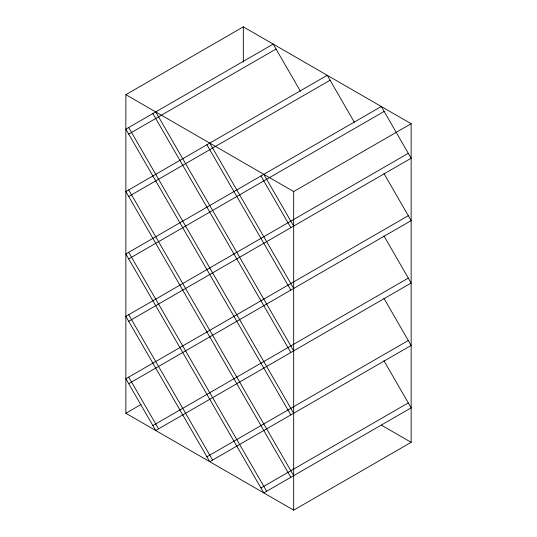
<?xml version="1.0" encoding="UTF-8"?>
<svg xmlns="http://www.w3.org/2000/svg" width="537" height="537" viewBox="0 0 537 537"><rect width="100%" height="100%" fill="white"/><g stroke="black" fill="none" stroke-linecap="round" stroke-linejoin="round"><path stroke-width="0.81" d="M125.853 94.673L243.328 26.85L411.147 123.738L411.147 442.327L293.672 510.15L125.853 413.262L125.853 94.673L293.672 191.561L411.147 123.738M128.699 134.096L276.045 49.028M128.699 196.495L330.087 80.228M128.699 258.901L384.13 111.428M408.301 153.3L125.853 316.367L209.766 461.706L411.147 345.439L383.928 298.297M128.699 321.301L411.147 158.227L381.277 106.494L125.853 253.967L263.801 492.906L411.147 407.838L383.928 360.696M408.301 215.699L125.853 378.773L155.723 430.506L411.147 283.033L383.895 235.824M128.699 383.7L411.147 220.633L384.015 173.632M125.853 413.262L141.083 404.468M152.87 425.572L408.301 278.099M206.913 456.772L408.301 340.505M260.955 487.972L408.301 402.904M381.364 425.129L411.147 442.327M354.373 122.295L327.234 75.294L125.853 191.561L290.826 477.306M300.452 91.303L273.199 44.094L125.853 129.162L290.826 414.9M263.801 174.317L293.672 226.05M260.955 175.961L290.826 227.695M209.766 143.117L293.672 288.456M206.913 144.762L290.826 290.101M155.723 111.918L293.672 350.856M152.87 113.562L290.826 352.5M128.699 127.517L293.672 413.262M128.699 189.923L293.672 475.661M128.699 252.323L266.654 491.261M128.699 314.722L212.612 460.061M128.699 377.128L158.569 428.862M293.672 191.561L293.672 510.15M243.328 26.85L243.328 62.064"/></g></svg>
